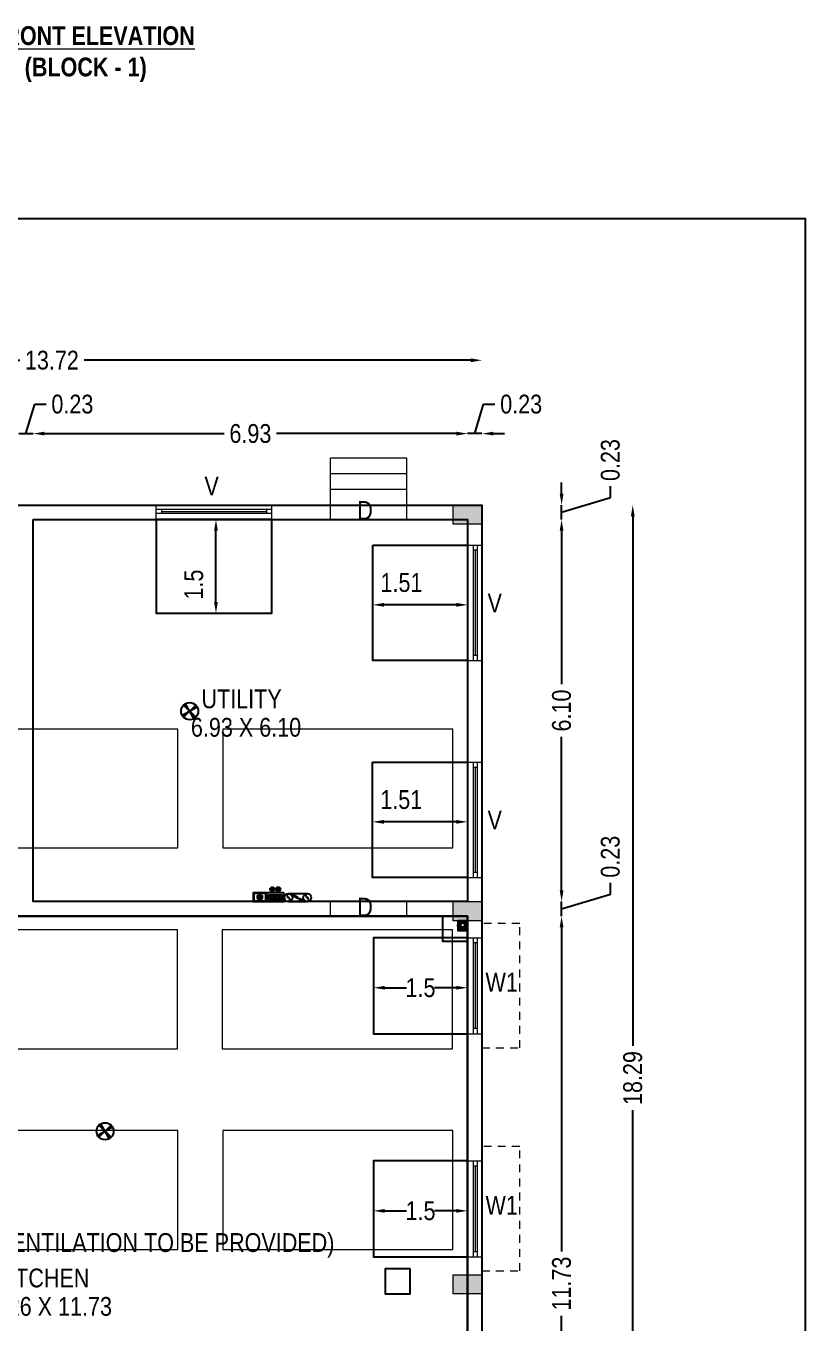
# Model space of a CAD drawing. Header units: metres. Extents: x 3750 to 6203, y 1588 to 3614.
# Drawn here: x 3761.11 to 3773.54, y 1644.06 to 1664.76 of the extents above; entities that cross this region are included whole.
import ezdxf

# ---------------------------------------------------------------- set-up
doc = ezdxf.new("R2010")
doc.units = ezdxf.units.M
doc.linetypes.add('HIDDEN2', pattern=[0.1875, 0.125, -0.0625])
for name, color, linetype in [('00', 7, 'Continuous'), ('BLK_1_FLR_0_CARPET_AREA', 14, 'Continuous'), ('BLK_1_FLR_0_KITCHEN', 2, 'Continuous'), ('BLK_1_FLR_0_REGULAR_ROOM_1', 2, 'Continuous'), ('BLK_1_FLR_0_ROOF_AREA', 54, 'Continuous'), ('BLK_1_FLR_0_ROOM_1_LIGHT_VENTILATION_1', 2, 'Continuous'), ('BLK_1_FLR_0_WASH', 30, 'Continuous'), ('BLK_2_FLR_0_WASH', 60, 'Continuous'), ('SOLAR_PANEL', 3, 'Continuous'), ('VPORTS', 6, 'Continuous')]:
    doc.layers.add(name, color=color, linetype=linetype)
doc.styles.get("Standard").update_dxf_attribs({"font": 'swissc.ttf'})
doc.styles.add('style2', font='swisscb.ttf')
doc.styles.add('style2a', font='swissc.ttf')
doc.dimstyles.new('ISO-25', dxfattribs={"dimtxt": 0.6, "dimasz": 0.18, "dimexe": 1.25, "dimexo": 0.625, "dimtad": 1, "dimdsep": 46, "dimtxsty": 'Standard', "dimcen": 0.18, "dimse1": 1, "dimse2": 1, "dimadec": 0, "dimazin": 0, "dimtfac": 1, "dimtmove": 0, "dimatfit": 3, "dimfxl": 0, "dimarcsym": 0})
doc.dimstyles.get("Standard").update_dxf_attribs({"dimtxt": 0.3, "dimasz": 0.18, "dimexe": 0.18, "dimexo": 0.0625, "dimgap": 0.09, "dimtad": 0, "dimzin": 0, "dimdsep": 46, "dimtxsty": 'style2a', "dimcen": 0.09, "dimse1": 1, "dimse2": 1, "dimadec": 0, "dimazin": 0, "dimtfac": 1, "dimtofl": 0, "dimtmove": 0, "dimatfit": 3, "dimfxl": 0, "dimtolj": 1, "dimtzin": 0, "dimarcsym": 0})

# ---------------------------------------------------------------- blocks, each defined once
blk = doc.blocks.new('*D23')
at = {"color": 0, "lineweight": -2, "ltscale": 10}
for p, q in [((3761.114559610224, 1658.25362610479), (3761.25531610373, 1658.722814416478)), ((3761.25531610373, 1658.722814416478), (3761.43531610373, 1658.722814416478)), ((3760.819559610224, 1658.25362610479), (3760.639559610223, 1658.25362610479)), ((3760.999559610223, 1658.25362610479), (3761.229559610223, 1658.25362610479)), ((3761.409559610223, 1658.25362610479), (3761.589559610224, 1658.25362610479))]:
    blk.add_line(p, q, dxfattribs=at)
at = {"color": 0, "ltscale": 10}
for points in [[(3760.819559610224, 1658.28362610479), (3760.819559610224, 1658.22362610479), (3760.999559610223, 1658.25362610479)], [(3761.409559610223, 1658.28362610479), (3761.409559610223, 1658.22362610479), (3761.229559610223, 1658.25362610479)]]:
    blk.add_solid(points, dxfattribs=at)
at = {"layer": 'Defpoints', "color": 0, "ltscale": 10}
for p in [(3761.229559610223, 1658.25362610479), (3760.999559610223, 1656.88430744382), (3761.229559610223, 1656.884307443817)]:
    blk.add_point(p, dxfattribs=at)
at = {"color": 0, "lineweight": 18, "ltscale": 10, "insert": (3761.854342077756, 1658.722814416478), "char_height": 0.3, "attachment_point": 5, "style": 'style2a'}
blk.add_mtext('\\A1;0.23', dxfattribs=at)
blk = doc.blocks.new('*D24')
at = {"color": 0, "lineweight": -2, "ltscale": 10}
for p, q in [((3761.409559610223, 1658.253626104787), (3764.274428210799, 1658.253626104787)), ((3767.976959149038, 1658.253626104787), (3765.112090548461, 1658.253626104787))]:
    blk.add_line(p, q, dxfattribs=at)
at = {"color": 0, "ltscale": 10}
for points in [[(3761.409559610223, 1658.283626104787), (3761.409559610223, 1658.223626104787), (3761.229559610223, 1658.253626104787)], [(3767.976959149038, 1658.283626104787), (3767.976959149038, 1658.223626104787), (3768.156959149037, 1658.253626104787)]]:
    blk.add_solid(points, dxfattribs=at)
at = {"layer": 'Defpoints', "color": 0, "ltscale": 10}
for p in [(3768.156959149037, 1658.253626104787), (3761.229559610223, 1656.884307443817), (3768.156959149037, 1656.809506834201)]:
    blk.add_point(p, dxfattribs=at)
at = {"color": 0, "lineweight": 18, "ltscale": 10, "insert": (3764.69325937963, 1658.253626104787), "char_height": 0.3, "attachment_point": 5, "style": 'style2a'}
blk.add_mtext('\\A1;6.93', dxfattribs=at)
blk = doc.blocks.new('*D6')
at = {"color": 0, "lineweight": -2, "ltscale": 10}
for p, q in [((3768.271259377645, 1658.25362610479), (3768.41201587115, 1658.722814416478)), ((3768.41201587115, 1658.722814416478), (3768.592015871151, 1658.722814416478)), ((3767.976959149044, 1658.25362610479), (3767.796959149045, 1658.25362610479)), ((3768.385559606243, 1658.25362610479), (3768.156959149044, 1658.25362610479)), ((3768.565559606243, 1658.25362610479), (3768.745559606244, 1658.25362610479))]:
    blk.add_line(p, q, dxfattribs=at)
at = {"color": 0, "ltscale": 10}
for points in [[(3767.976959149044, 1658.28362610479), (3767.976959149044, 1658.22362610479), (3768.156959149044, 1658.25362610479)], [(3768.565559606243, 1658.28362610479), (3768.565559606243, 1658.22362610479), (3768.385559606243, 1658.25362610479)]]:
    blk.add_solid(points, dxfattribs=at)
at = {"layer": 'Defpoints', "color": 0, "ltscale": 10}
for p in [(3768.156959149044, 1658.25362610479), (3768.156959149044, 1656.799507869629), (3768.385559606243, 1656.799507869629)]:
    blk.add_point(p, dxfattribs=at)
at = {"color": 0, "lineweight": 18, "ltscale": 10, "insert": (3769.011041845176, 1658.722814416478), "char_height": 0.3, "attachment_point": 5, "style": 'style2a'}
blk.add_mtext('\\A1;0.23', dxfattribs=at)
blk = doc.blocks.new('*D7')
at = {"color": 0, "lineweight": -2, "ltscale": 10}
for p, q in [((3769.655433705362, 1657.294307443821), (3769.655433705362, 1657.474307443821)), ((3769.655433705362, 1656.999307443821), (3770.432998640428, 1657.232576924341)), ((3770.432998640428, 1657.232576924341), (3770.432998640428, 1657.412576924341)), ((3769.655433705362, 1656.884307443822), (3769.655433705362, 1657.114307443821)), ((3769.655433705362, 1656.704307443822), (3769.655433705362, 1656.524307443822))]:
    blk.add_line(p, q, dxfattribs=at)
at = {"color": 0, "ltscale": 10}
for points in [[(3769.625433705363, 1657.294307443821), (3769.685433705362, 1657.294307443821), (3769.655433705362, 1657.114307443821)], [(3769.625433705363, 1656.704307443822), (3769.685433705362, 1656.704307443822), (3769.655433705362, 1656.884307443822)]]:
    blk.add_solid(points, dxfattribs=at)
at = {"layer": 'Defpoints', "color": 0, "ltscale": 10}
for p in [(3767.928358691837, 1657.114307443821), (3769.655433705362, 1657.114307443821), (3767.928358691837, 1656.884307443822)]:
    blk.add_point(p, dxfattribs=at)
at = {"color": 0, "lineweight": 18, "ltscale": 10, "insert": (3770.432998640428, 1657.831602898365), "char_height": 0.3, "attachment_point": 5, "rotation": 90, "style": 'style2a'}
blk.add_mtext('\\A1;0.23', dxfattribs=at)
blk = doc.blocks.new('*D9')
at = {"color": 0, "lineweight": -2, "ltscale": 10}
for p, q in [((3769.655433705391, 1650.964307443821), (3769.655433705391, 1651.144307443821)), ((3770.432998640457, 1650.902576924341), (3770.432998640457, 1651.082576924341)), ((3769.655433705391, 1650.669307443821), (3770.432998640457, 1650.902576924341)), ((3769.655433705391, 1650.554307443821), (3769.655433705391, 1650.784307443822)), ((3769.655433705391, 1650.374307443821), (3769.655433705391, 1650.194307443821))]:
    blk.add_line(p, q, dxfattribs=at)
at = {"color": 0, "ltscale": 10}
for points in [[(3769.625433705391, 1650.964307443821), (3769.685433705391, 1650.964307443821), (3769.655433705391, 1650.784307443822)], [(3769.625433705391, 1650.374307443821), (3769.685433705391, 1650.374307443821), (3769.655433705391, 1650.554307443821)]]:
    blk.add_solid(points, dxfattribs=at)
at = {"layer": 'Defpoints', "color": 0, "ltscale": 10}
for p in [(3767.928358691837, 1650.784307443822), (3769.655433705391, 1650.784307443822), (3767.928358691837, 1650.554307443821)]:
    blk.add_point(p, dxfattribs=at)
at = {"color": 0, "lineweight": 18, "ltscale": 10, "insert": (3770.432998640456, 1651.501602898365), "char_height": 0.3, "attachment_point": 5, "rotation": 90, "style": 'style2a'}
blk.add_mtext('\\A1;0.23', dxfattribs=at)
blk = doc.blocks.new('*D10')
at = {"color": 0, "lineweight": -2, "ltscale": 10}
for p, q in [((3769.655433705406, 1656.704307443822), (3769.655433705406, 1654.253723028237)), ((3769.655433705406, 1650.964307443821), (3769.655433705406, 1653.414891859406))]:
    blk.add_line(p, q, dxfattribs=at)
at = {"color": 0, "ltscale": 10}
for points in [[(3769.625433705405, 1656.704307443822), (3769.685433705407, 1656.704307443822), (3769.655433705406, 1656.884307443822)], [(3769.625433705405, 1650.964307443821), (3769.685433705407, 1650.964307443821), (3769.655433705406, 1650.784307443822)]]:
    blk.add_solid(points, dxfattribs=at)
at = {"layer": 'Defpoints', "color": 0, "ltscale": 10}
for p in [(3767.928358691837, 1656.884307443822), (3769.655433705406, 1656.884307443822), (3767.928358691837, 1650.784307443822)]:
    blk.add_point(p, dxfattribs=at)
at = {"color": 0, "lineweight": 18, "ltscale": 10, "insert": (3769.655433705406, 1653.83430744382), "char_height": 0.3, "attachment_point": 5, "rotation": 90, "style": 'style2a'}
blk.add_mtext('\\A1;6.10', dxfattribs=at)
blk = doc.blocks.new('*D11')
at = {"color": 0, "lineweight": -2, "ltscale": 10}
for p, q in [((3769.655433705409, 1650.374307443821), (3769.655433705409, 1645.201840429065)), ((3769.655433705409, 1639.004308479244), (3769.655433705409, 1644.176775494))]:
    blk.add_line(p, q, dxfattribs=at)
at = {"color": 0, "ltscale": 10}
for points in [[(3769.625433705409, 1650.374307443821), (3769.685433705409, 1650.374307443821), (3769.655433705409, 1650.554307443821)], [(3769.625433705409, 1639.004308479244), (3769.685433705409, 1639.004308479244), (3769.655433705409, 1638.824308479243)]]:
    blk.add_solid(points, dxfattribs=at)
at = {"layer": 'Defpoints', "color": 0, "ltscale": 10}
for p in [(3767.928358691842, 1650.554307443821), (3769.655433705409, 1650.554307443821), (3767.928358691842, 1638.824308479243, 5081.650757563739)]:
    blk.add_point(p, dxfattribs=at)
at = {"color": 0, "lineweight": 18, "ltscale": 10, "insert": (3769.655433705409, 1644.689307961531), "char_height": 0.3, "attachment_point": 5, "rotation": 90, "style": 'style2a'}
blk.add_mtext('\\A1;11.73', dxfattribs=at)
blk = doc.blocks.new('*D27')
at = {"color": 0, "lineweight": -2, "ltscale": 10}
for p, q in [((3754.849559610227, 1659.424093370391), (3761.015040858715, 1659.424093370391)), ((3768.205587042267, 1659.424093370391), (3762.040105793778, 1659.424093370391))]:
    blk.add_line(p, q, dxfattribs=at)
at = {"color": 0, "ltscale": 10}
for points in [[(3754.849559610227, 1659.45409337039), (3754.849559610227, 1659.394093370391), (3754.669559610226, 1659.424093370391)], [(3768.205587042267, 1659.45409337039), (3768.205587042267, 1659.394093370391), (3768.385587042266, 1659.424093370391)]]:
    blk.add_solid(points, dxfattribs=at)
at = {"layer": 'Defpoints', "color": 0, "ltscale": 10}
for p in [(3768.385587042266, 1659.424093370391), (3754.669559610226, 1657.114307443819), (3768.385587042266, 1657.114307443819)]:
    blk.add_point(p, dxfattribs=at)
at = {"color": 0, "lineweight": 18, "ltscale": 10, "insert": (3761.527573326246, 1659.424093370391), "char_height": 0.3, "attachment_point": 5, "style": 'style2a'}
blk.add_mtext('\\A1;13.72', dxfattribs=at)
blk = doc.blocks.new('*D28')
at = {"color": 0, "lineweight": -2, "ltscale": 10}
for p, q in [((3770.790331747669, 1656.934307443821), (3770.790331747669, 1648.482230039455)), ((3770.790331747669, 1639.004308479244), (3770.790331747669, 1647.45638588361))]:
    blk.add_line(p, q, dxfattribs=at)
at = {"color": 0, "ltscale": 10}
for points in [[(3770.760331747669, 1656.934307443821), (3770.820331747671, 1656.934307443821), (3770.790331747669, 1657.114307443821)], [(3770.760331747669, 1639.004308479244), (3770.820331747671, 1639.004308479244), (3770.790331747669, 1638.824308479243)]]:
    blk.add_solid(points, dxfattribs=at)
at = {"layer": 'Defpoints', "color": 0, "ltscale": 10}
for p in [(3768.385587042268, 1657.114307443821), (3768.385587042268, 1638.824308479243), (3770.790331747669, 1638.824308479243)]:
    blk.add_point(p, dxfattribs=at)
at = {"color": 0, "lineweight": 18, "ltscale": 10, "insert": (3770.790331747669, 1647.969307961531), "char_height": 0.3, "attachment_point": 5, "rotation": 90, "style": 'style2a'}
blk.add_mtext('\\A1;18.29', dxfattribs=at)
blk = doc.blocks.new('*D36')
at = {"layer": 'BLK_1_FLR_0_ROOM_1_LIGHT_VENTILATION_1', "color": 0, "lineweight": -2}
for p, q in [((3766.835580756858, 1645.849889996454), (3767.182626211404, 1645.849889996454)), ((3767.975580756859, 1645.849889996454), (3767.628535302313, 1645.849889996454))]:
    blk.add_line(p, q, dxfattribs=at)
at = {"layer": 'BLK_1_FLR_0_ROOM_1_LIGHT_VENTILATION_1', "color": 0}
for points in [[(3766.835580756858, 1645.879889996454), (3766.835580756858, 1645.819889996454), (3766.655580756861, 1645.849889996454)], [(3767.975580756859, 1645.879889996454), (3767.975580756859, 1645.819889996454), (3768.15558075686, 1645.849889996454)]]:
    blk.add_solid(points, dxfattribs=at)
at = {"layer": 'Defpoints', "color": 0}
for p in [(3766.655580756861, 1645.881326534733), (3768.15558075686, 1645.881326534733), (3768.15558075686, 1645.849889996454)]:
    blk.add_point(p, dxfattribs=at)
at = {"layer": 'BLK_1_FLR_0_ROOM_1_LIGHT_VENTILATION_1', "color": 0, "insert": (3767.40558075686, 1645.849889996454), "char_height": 0.3, "attachment_point": 5}
blk.add_mtext('1.5', dxfattribs=at)
blk = doc.blocks.new('*D37')
at = {"layer": 'BLK_1_FLR_0_ROOM_1_LIGHT_VENTILATION_1', "color": 0, "lineweight": -2}
for p, q in [((3766.835580756858, 1649.410180014186), (3767.182626211404, 1649.410180014186)), ((3767.975580756859, 1649.410180014186), (3767.628535302313, 1649.410180014186))]:
    blk.add_line(p, q, dxfattribs=at)
at = {"layer": 'BLK_1_FLR_0_ROOM_1_LIGHT_VENTILATION_1', "color": 0}
for points in [[(3766.835580756858, 1649.440180014186), (3766.835580756858, 1649.380180014186), (3766.655580756861, 1649.410180014186)], [(3767.975580756859, 1649.440180014186), (3767.975580756859, 1649.380180014186), (3768.15558075686, 1649.410180014186)]]:
    blk.add_solid(points, dxfattribs=at)
at = {"layer": 'Defpoints', "color": 0}
for p in [(3766.655580756861, 1649.441616552467), (3768.15558075686, 1649.441616552467), (3768.15558075686, 1649.410180014186)]:
    blk.add_point(p, dxfattribs=at)
at = {"layer": 'BLK_1_FLR_0_ROOM_1_LIGHT_VENTILATION_1', "color": 0, "insert": (3767.40558075686, 1649.410180014186), "char_height": 0.3, "attachment_point": 5}
blk.add_mtext('1.5', dxfattribs=at)
blk = doc.blocks.new('*D40')
at = {"layer": 'BLK_1_FLR_0_ROOM_1_LIGHT_VENTILATION_1', "color": 0, "lineweight": -2}
blk.add_line((3767.975587042272, 1655.521150820535), (3766.824740429213, 1655.521150820535), dxfattribs=at)
at = {"layer": 'BLK_1_FLR_0_ROOM_1_LIGHT_VENTILATION_1', "color": 0}
for points in [[(3766.824740429213, 1655.551150820535), (3766.824740429213, 1655.491150820535), (3766.644740429214, 1655.521150820535)], [(3767.975587042272, 1655.551150820535), (3767.975587042272, 1655.491150820535), (3768.155587042271, 1655.521150820535)]]:
    blk.add_solid(points, dxfattribs=at)
at = {"layer": 'Defpoints', "color": 0}
for p in [(3766.644740429214, 1655.552587358815), (3766.644740429214, 1655.521150820535), (3768.155587042271, 1655.552587358815)]:
    blk.add_point(p, dxfattribs=at)
at = {"layer": 'BLK_1_FLR_0_ROOM_1_LIGHT_VENTILATION_1', "color": 0, "insert": (3767.102120486911, 1655.875144327028), "char_height": 0.3, "attachment_point": 5}
blk.add_mtext('1.51', dxfattribs=at)
blk = doc.blocks.new('*D41')
at = {"layer": 'BLK_1_FLR_0_ROOM_1_LIGHT_VENTILATION_1', "color": 0, "lineweight": -2}
blk.add_line((3767.975587042272, 1652.058017378713), (3766.821266220794, 1652.058017378713), dxfattribs=at)
at = {"layer": 'BLK_1_FLR_0_ROOM_1_LIGHT_VENTILATION_1', "color": 0}
for points in [[(3766.821266220794, 1652.088017378713), (3766.821266220794, 1652.028017378713), (3766.641266220794, 1652.058017378713)], [(3767.975587042272, 1652.088017378713), (3767.975587042272, 1652.028017378713), (3768.155587042271, 1652.058017378713)]]:
    blk.add_solid(points, dxfattribs=at)
at = {"layer": 'Defpoints', "color": 0}
for p in [(3766.641266220794, 1652.089453916992), (3766.641266220794, 1652.058017378713), (3768.155587042271, 1652.089453916992)]:
    blk.add_point(p, dxfattribs=at)
at = {"layer": 'BLK_1_FLR_0_ROOM_1_LIGHT_VENTILATION_1', "color": 0, "insert": (3767.098646278492, 1652.412010885206), "char_height": 0.3, "attachment_point": 5}
blk.add_mtext('1.51', dxfattribs=at)
blk = doc.blocks.new('*D43')
at = {"layer": 'BLK_1_FLR_0_ROOM_1_LIGHT_VENTILATION_1', "color": 0, "lineweight": -2}
blk.add_line((3764.144359619293, 1655.567304681653), (3764.144359619293, 1656.704302384948), dxfattribs=at)
at = {"layer": 'BLK_1_FLR_0_ROOM_1_LIGHT_VENTILATION_1', "color": 0}
for points in [[(3764.114359619294, 1656.704302384948), (3764.174359619293, 1656.704302384948), (3764.144359619293, 1656.884302384948)], [(3764.114359619294, 1655.567304681653), (3764.174359619293, 1655.567304681653), (3764.144359619293, 1655.387304681654)]]:
    blk.add_solid(points, dxfattribs=at)
at = {"layer": 'Defpoints', "color": 0}
for p in [(3764.112923081014, 1656.884302384948), (3764.144359619293, 1656.884302384948), (3764.112923081014, 1655.387304681654)]:
    blk.add_point(p, dxfattribs=at)
at = {"layer": 'BLK_1_FLR_0_ROOM_1_LIGHT_VENTILATION_1', "color": 0, "insert": (3763.790366112799, 1655.844684739349), "char_height": 0.3, "attachment_point": 5, "rotation": 90}
blk.add_mtext('1.5', dxfattribs=at)
blk = doc.blocks.new('auto-sprinkler')
at = {"layer": '00'}
h = blk.add_hatch(color=161, dxfattribs=at)
h.dxf.hatch_style = 1
h.paths.add_polyline_path([(5.82e-14, -1.293e-13), (-0.0750000000000014, 0.1299038105677039, 0.0655434628151658), (-0.106066017177958, 0.1060660171780574)])
h.paths.add_polyline_path([(-1.805e-13, -6.54e-14), (0.1299038105676527, 0.0749999999999943, 0.0655434628153172), (0.1060660171779424, 0.1060660171780148)])
h.paths.add_polyline_path([(0.0749999999999432, -0.1299038105676598, 0.0655434628150144), (0.1060660171778358, -0.1060660171780774), (5.83e-14, -1.293e-13)])
h.paths.add_polyline_path([(-0.129903810567711, -0.0749999999999502, 0.0655434628151658), (-0.1060660171780645, -0.1060660171779068), (-1.804e-13, -6.53e-14)])
at = {"layer": '00', "color": 170}
for points in [[(-0.1299038105676409, -0.0749999999999098), (0.1299038105675827, 0.0749999999999538)], [(-0.1060660171781656, -0.1060660171780079), (0.1060660171777663, 0.1060660171778387)], [(0.1060660171777663, -0.1060660171780079), (-0.1060660171778245, 0.106066017177924)], [(0.0749999999999027, -0.1299038105675898), (-0.0749999999999609, 0.1299038105676338)]]:
    blk.add_lwpolyline(points, dxfattribs=at)
blk.add_circle((-2.91e-14, 2.2e-14), 0.15, dxfattribs=at)
blk = doc.blocks.new('siern')
blk.add_hatch(color=5).paths.add_polyline_path([(-0.1593222198534196, 4.061119889346909, -0.050918795279975), (-2.084215844903134, 0.0151086477926867, 0.0925672966546958), (-4.033540109677136, -4.074294274310353, -0.0032073073232835), (-4.026732467605971, -4.061119889249931, -0.0483688946395163), (-3.836825126619751, -3.704532133112332, -0.0178884246563004), (-1.736111600250296, -0.1050856800138717, 0.1175623139878069)])
at = {"layer": 'VPORTS', "lineweight": 18}
h = blk.add_hatch(color=20, dxfattribs=at)
edge = h.paths.add_edge_path()
edge.add_arc((-3.003242993894826, 5.125836620620271), 1.15591213153334, 152.305571092109, 342.6944289075761)
edge.add_arc((-1.069537870018141, 4.324869732675344), 0.947658435111645, -16.15980825423901, 151.159808253957, ccw=False)
edge.add_arc((-1.182811693612317, 4.598336933856721), 1.155912131525198, 332.3055710921348, 522.6944289076076)
edge.add_arc((-3.116516817488141, 5.399303821803434), 0.9476584351198534, 163.8401917457499, 331.159808253898, ccw=False)
h = blk.add_hatch(color=20, dxfattribs=at)
edge = h.paths.add_edge_path()
edge.add_arc((-3.003242993894497, -4.598336933864606), 1.155912131531942, 152.3055710922763, 342.6944289077433)
edge.add_arc((-1.069537870018141, -5.399303821805893), 0.947658435111645, -16.15980825423901, 151.159808253957, ccw=False)
edge.add_arc((-1.182811693611987, -5.125836620620876), 1.155912131526594, 332.3055710919675, 522.6944289074403)
edge.add_arc((-3.116516817488947, -4.324869732677806), 0.9476584351170516, 163.8401917461589, 331.1598082543069, ccw=False)
at = {"color": 1}
for points in [[(-4.186054687499563, -4.862086777240619), (-4.186054687499563, 4.862086777240619)], [(0, -4.862086777240619), (0, 4.862086777240619)]]:
    blk.add_lwpolyline(points, dxfattribs=at)
at = {"color": 5}
blk.add_lwpolyline([(-0.1593222198534196, 4.061119889346909, -0.050918795279975), (-2.084215844903134, 0.0151086477926867, 0.0925672966540532), (-4.033540109669047, -4.074294274279964, -0.0196862209365316), (-1.736111600250296, -0.1050856800138717, 0.1175623139878069)], format="xyb", close=True, dxfattribs=at)
at = {"layer": 'VPORTS', "color": 251, "lineweight": 18}
for points in [[(-4.026732467633336, 5.663053665186451, 1.095032819744272), (-1.899656831361426, 4.781990088442399, -0.8950427931265029), (-0.159322219880778, 4.061119889294785, 1.095032819744327), (-2.286397856138135, 4.942183466031565, -0.8950427931261273)], [(-4.026732467633336, -4.061119889302061, 1.095032819744272), (-1.899656831361426, -4.942183466038841, -0.8950427931265029), (-0.159322219880778, -5.663053665186451, 1.095032819744327), (-2.286397856138135, -4.781990088442399, -0.8950427931261273)]]:
    blk.add_lwpolyline(points, format="xyb", close=True, dxfattribs=at)
at = {"layer": 'VPORTS'}
for centre in [(-2.093027343749779, 4.862086777240619), (-2.093027343749779, -4.862086777240619)]:
    blk.add_circle(centre, 2.09302734375, dxfattribs=at)
at = {"layer": 'VPORTS', "lineweight": 18}
blk.add_circle((-2.093027343749779, -4.862086777240619), 2.09302734375, dxfattribs=at)
blk = doc.blocks.new('EmerLight')
h = blk.add_hatch(color=1)
edge = h.paths.add_edge_path()
edge.add_arc((0, 12.75), 2.25, 0, 360)
h = blk.add_hatch(color=1)
edge = h.paths.add_edge_path()
edge.add_arc((6, 12.75), 2.25, 0, 360)
at = {"lineweight": 18}
h = blk.add_hatch(dxfattribs=at)
h.set_pattern_fill('HONEY', color=145, scale=7.5, style=0)
h.set_pattern_definition([(0, (-23575.41711731013, -1310.215376773727), (1.40625, 0.8118988124999997), [0.9375, -1.875]), (120, (-23575.41711731013, -1310.215376773727), (-1.406249996927416, 0.8118988178218671), [0.9374999999999996, -1.874999999999999]), (59.99999999999999, (-23575.41711731013, -1310.215376773727), (3.0725816e-09, 1.623797630321865), [-1.875, 0.9375])])
h.paths.add_polyline_path([(-3.75, 2.25), (9.75, 2.25), (9.75, 6.75), (-3.75, 6.75)])
for points in [[(-0.375, 9), (0.375, 9), (0.375, 10.53147008133764, -0.083920216900384), (-0.375, 10.53147008133764)], [(6.375, 10.53147008133764, -0.083920216900384), (5.625, 10.53147008133764), (5.625, 9), (6.375, 9)]]:
    blk.add_hatch(color=171).paths.add_polyline_path(points)
at = {"color": 5}
for points in [[(-6, 0), (12, 0), (12, 9), (-6, 9)], [(-3.75, 2.25), (9.75, 2.25), (9.75, 6.75), (-3.75, 6.75)]]:
    blk.add_lwpolyline(points, close=True, dxfattribs=at)
at = {"color": 171}
for points in [[(-0.375, 10.53147008133766), (-0.375, 9)], [(0.375, 10.53147008133766), (0.375, 9)], [(5.625, 10.53147008133766), (5.625, 9)], [(6.375, 10.53147008133766), (6.375, 9)]]:
    blk.add_lwpolyline(points, dxfattribs=at)
at = {"color": 1}
for centre in [(0, 12.75), (6, 12.75)]:
    blk.add_circle(centre, 2.25, dxfattribs=at)
blk = doc.blocks.new('switch1')
for points in [[(-7.875, 10.34466991411068), (-7.5, 9.96966991411068), (-7.5, 2.030330085889318), (-7.875, 1.655330085889318)], [(7.344669914111362, 10.87500000000051), (6.969669914111362, 10.5), (-6.969669914111362, 10.50000000000051), (-7.344669914111362, 10.875)], [(-7.344669914111362, 1.124999999999487), (-6.969669914111362, 1.5), (6.969669914111362, 1.499999999999485), (7.344669914111362, 1.125)], [(7.875, 1.655330085889318), (7.5, 2.030330085889318), (7.5, 9.96966991411068), (7.875, 10.34466991411068)]]:
    blk.add_hatch(color=254).paths.add_polyline_path(points)
h = blk.add_hatch(color=20)
edge = h.paths.add_edge_path()
edge.add_arc((0, 6), 3.75, 0, 360)
edge = h.paths.add_edge_path(flags=17)
edge.add_arc((0, 6), 2.25, 0, 360)
h = blk.add_hatch()
h.set_pattern_fill('ANSI31', color=1, scale=0.3, style=0)
h.set_pattern_definition([(45, (0, 0), (-0.6735192090801866, 0.6735192090801866), [])])
edge = h.paths.add_edge_path()
edge.add_arc((0, 6), 2.25, 0, 360)
at = {"color": 7, "lineweight": 25}
blk.add_lwpolyline([(-9, 0), (9, 0), (9, 12), (-9, 12)], close=True, dxfattribs=at)
at = {"color": 7, "lineweight": 20}
for points in [[(-7.875, 10.34466991411068), (-7.5, 9.96966991411068), (-7.5, 2.030330085889318), (-7.875, 1.655330085889318)], [(7.344669914111362, 10.87500000000051), (6.969669914111362, 10.5), (-6.969669914111362, 10.50000000000051), (-7.344669914111362, 10.875)], [(-7.344669914111362, 1.124999999999487), (-6.969669914111362, 1.5), (6.969669914111362, 1.499999999999485), (7.344669914111362, 1.125)], [(7.875, 1.655330085889318), (7.5, 2.030330085889318), (7.5, 9.96966991411068), (7.875, 10.34466991411068)]]:
    blk.add_lwpolyline(points, close=True, dxfattribs=at)
at = {"color": 20, "lineweight": 5}
for radius in [3.75, 2.25]:
    blk.add_circle((0, 6), radius, dxfattribs=at)
blk = doc.blocks.new('firehose')
for color, points in [(1, [(17.86590924663701, -33.80699138375383, -0.116019250224305), (19.87579712504467, -42.77884124641268, 8.409187339897612), (14.59864054587834, -51.09568462217719), (14.77462580959121, -50.77462580962811, 0.1304771358826283), (16.87429619267437, -42.26563069466236, -8.334124280871839)]), (1, [(14.77462580960812, -50.77462580959722), (16.97056274847867, -52.97056274847321, 1.016121270503578), (-17.69770766127203, -32.71501239939127, 0.1199886114363758), (-17.22691750119171, -41.21855472397618, -1.237160893247075)]), (46, [(11.7215557009913, -56.1764135710655), (11.1782557328388, -55.44013883738443), (13.28999017388378, -53.48312164735034), (14.77462580960855, -50.77462580959764), (16.97056274848546, -52.97056274848), (14.64841727244311, -54.01667111922507)])]:
    blk.add_hatch(color=color).paths.add_polyline_path(points)
at = {"color": 240}
blk.add_lwpolyline([(-36, -72), (36, -72), (36, 0), (-36, 0)], close=True, dxfattribs=at)
at = {"color": 46}
blk.add_lwpolyline([(11.7215557009913, -56.1764135710655), (11.1782557328388, -55.44013883738443), (13.28999017388378, -53.48312164735034), (14.77462580960855, -50.77462580959764), (16.97056274848546, -52.97056274848), (14.64841727244311, -54.01667111922507)], close=True, dxfattribs=at)
at = {"color": 240}
for radius in [36, 33, 30, 27, 24]:
    blk.add_circle((0, -36), radius, dxfattribs=at)
for centre, radius, start, end in [((0, -36), 21, 341.1675392881562, 315.0000000001473), ((0, -36), 18, 6.997948917371504, 339.6294282853439), ((-0.2015950538298057, -42.56555608450435), 20.07852502711841, 328.7873606831993, 150.6199113101466), ((-0.2015950538298057, -42.56555608450435), 17.0785250271184, 331.2710783775393, 175.476322851673)]:
    blk.add_arc(centre, radius, start, end, dxfattribs=at)

msp = doc.modelspace()

# ---------------------------------------------------------------- hatches: boundary and pattern name
at = {"lineweight": 18, "ltscale": 10}
h = msp.add_hatch(color=256, dxfattribs=at)
h.dxf.hatch_style = 1
h.paths.add_polyline_path([(3767.928358691835, 1657.114307443819), (3767.928358691835, 1656.809506834201), (3768.385559606238, 1656.809506834201), (3768.385559606238, 1657.114307443819)])
h = msp.add_hatch(color=256, dxfattribs=at)
h.dxf.hatch_style = 1
h.paths.add_polyline_path([(3767.928358691835, 1650.78430744382), (3767.928358691835, 1650.479506834202), (3768.385559606238, 1650.479506834202), (3768.385559606238, 1650.78430744382)])
h = msp.add_hatch(color=256, dxfattribs=at)
h.dxf.hatch_style = 1
h.paths.add_polyline_path([(3767.928358691843, 1644.831709301767), (3767.928358691843, 1644.526908692148), (3768.385559606246, 1644.526908692148), (3768.385559606246, 1644.831709301767)])

# ---------------------------------------------------------------- linework, layer by layer
at = {"linetype": 'Continuous', "lineweight": 18}
for p, q in [((3765.970286678359, 1657.114307443819), (3765.970286678364, 1657.864307443819)), ((3767.19028667836, 1657.864307443819), (3765.970286678359, 1657.864307443819)), ((3767.19028667836, 1657.114307443819), (3767.190286678365, 1657.864307443819)), ((3767.19028667836, 1657.614307443821), (3765.970286678359, 1657.614307443821)), ((3767.19028667836, 1657.36430744382), (3765.970286678359, 1657.36430744382)), ((3765.970286678359, 1657.114307443819), (3754.669559610226, 1657.114307443819)), ((3765.970286678356, 1656.88430744382), (3765.970286678356, 1657.114307443819)), ((3767.19028667836, 1657.114307443819), (3765.970286678359, 1657.114307443819)), ((3768.385587042266, 1657.114307443819), (3767.190286678365, 1657.114307443819)), ((3767.190286678365, 1656.88430744382), (3767.19028667836, 1657.114307443819)), ((3768.38558704226, 1641.377507781308), (3768.385587042266, 1657.114307443819)), ((3765.970286678359, 1656.88430744382), (3761.229559610223, 1656.88430744382)), ((3761.229559610223, 1656.884307443817), (3761.229559610221, 1650.784307443817)), ((3768.155587042267, 1656.88430744382), (3767.190286678371, 1656.88430744382)), ((3768.155587042267, 1650.78430744382), (3768.155587042267, 1656.88430744382)), ((3765.970286678359, 1650.78430744382), (3761.229559610217, 1650.78430744382)), ((3765.970286678356, 1650.55430744382), (3765.970286678356, 1650.78430744382)), ((3768.155587042267, 1650.78430744382), (3767.190286678365, 1650.78430744382)), ((3767.19028667836, 1650.55430744382), (3767.19028667836, 1650.78430744382)), ((3765.970286678356, 1650.55430744382), (3760.769559610215, 1650.55430744382)), ((3768.155587042267, 1650.55430744382), (3767.190286678359, 1650.55430744382)), ((3768.155587042274, 1641.377507781308), (3768.155587042267, 1650.55430744382))]:
    msp.add_line(p, q, dxfattribs=at)
at = {"lineweight": 18}
for p, q in [((3763.19332186181, 1656.88431250269), (3763.19332186181, 1657.112912959888)), ((3765.032524300212, 1657.040347329274), (3763.19332186181, 1657.040347329274)), ((3763.274532012994, 1657.040347329274), (3763.274532012994, 1656.976349238913)), ((3764.951314149028, 1657.040347329274), (3764.951314149028, 1656.976349238913)), ((3765.032524300212, 1656.88431250269), (3765.032524300212, 1657.112912959888)), ((3765.032524300212, 1656.976349238913), (3763.19332186181, 1656.976349238913)), ((3768.155587042267, 1656.472188578015), (3768.384187499465, 1656.472188578015)), ((3768.247623778491, 1656.472188578015), (3768.247623778491, 1654.632986139615)), ((3768.311621868853, 1656.472188578015), (3768.311621868853, 1654.632986139615)), ((3768.311621868853, 1656.390978426832), (3768.247623778491, 1656.390978426832)), ((3768.155587042267, 1654.632986139615), (3768.384187499465, 1654.632986139615)), ((3768.311621868853, 1654.714196290799), (3768.247623778491, 1654.714196290799)), ((3768.155587042267, 1653.009055136194), (3768.384187499465, 1653.009055136194)), ((3768.247623778491, 1653.009055136194), (3768.247623778491, 1651.16985269779)), ((3768.311621868853, 1652.927844985009), (3768.247623778491, 1652.927844985009)), ((3768.311621868853, 1653.009055136194), (3768.311621868853, 1651.16985269779)), ((3768.311621868853, 1651.251062848976), (3768.247623778491, 1651.251062848976)), ((3768.155587042267, 1651.16985269779), (3768.384187499465, 1651.16985269779)), ((3768.15558075686, 1650.206616552466, 1658.909199306036), (3768.384181214056, 1650.206616552466, 1658.909199306036)), ((3768.247617493082, 1650.206616552466, 1658.909199306036), (3768.247617493082, 1648.677414114066, 1658.909199306036)), ((3768.311615583444, 1650.206616552466, 1658.909199306036), (3768.311615583444, 1648.677414114066, 1658.909199306036)), ((3768.311615583444, 1650.125406401283, 1658.909199306036), (3768.247617493082, 1650.125406401283, 1658.909199306036)), ((3768.311615583444, 1648.758624265249, 1658.909199306036), (3768.247617493082, 1648.758624265249, 1658.909199306036)), ((3768.15558075686, 1648.677414114066, 1658.909199306036), (3768.384181214056, 1648.677414114066, 1658.909199306036)), ((3768.15558075686, 1646.646326534733, 1658.909199306036), (3768.384181214056, 1646.646326534733, 1658.909199306036)), ((3768.247617493082, 1646.646326534733, 1658.909199306036), (3768.247617493082, 1645.117124096333, 1658.909199306036)), ((3768.311615583444, 1646.565116383549, 1658.909199306036), (3768.247617493082, 1646.565116383549, 1658.909199306036)), ((3768.311615583444, 1646.646326534733, 1658.909199306036), (3768.311615583444, 1645.117124096333, 1658.909199306036)), ((3768.15558075686, 1645.117124096333, 1658.909199306036), (3768.384181214056, 1645.117124096333, 1658.909199306036)), ((3768.311615583444, 1645.198334247516, 1658.909199306036), (3768.247617493082, 1645.198334247516, 1658.909199306036))]:
    msp.add_line(p, q, dxfattribs=at)
at = {"ltscale": 0.01}
msp.add_lwpolyline([(3752.565897397365, 1661.688118417923), (3773.537402834164, 1661.688118417923), (3773.537402834164, 1604.90315768176), (3752.565897397365, 1604.90315768176)], close=True, dxfattribs=at)
at = {"lineweight": 18, "ltscale": 10}
for points in [[(3767.928358691835, 1657.114307443819), (3768.385559606238, 1657.114307443819), (3768.385559606238, 1656.809506834201), (3767.928358691835, 1656.809506834201)], [(3767.928358691835, 1650.78430744382), (3768.385559606238, 1650.78430744382), (3768.385559606238, 1650.479506834202), (3767.928358691835, 1650.479506834202)]]:
    msp.add_lwpolyline(points, close=True, dxfattribs=at)
at = {"lineweight": 18, "const_width": 0.0190500381}
for points in [[(3764.951314149028, 1657.008348284092), (3763.274532012994, 1657.008348284092)], [(3768.279622823671, 1656.390978426832), (3768.279622823671, 1654.714196290799)], [(3768.279622823671, 1652.927844985009), (3768.279622823671, 1651.251062848976)]]:
    msp.add_lwpolyline(points, dxfattribs=at)
at = {"linetype": 'HIDDEN2', "lineweight": 18, "elevation": 1658.909199306036}
for points in [[(3768.384181950857, 1648.451005068884), (3768.988072932336, 1648.451005068884), (3768.988072932336, 1650.436616552467), (3768.384181950857, 1650.436616552467)], [(3768.384181950857, 1644.890715051152), (3768.988072932336, 1644.890715051152), (3768.988072932336, 1646.876326534734), (3768.384181950857, 1646.876326534734)]]:
    msp.add_lwpolyline(points, dxfattribs=at)
at = {"lineweight": 18, "const_width": 0.0190500381, "elevation": 1658.909199306036}
for points in [[(3768.279616538262, 1650.125406401283), (3768.279616538262, 1648.758624265249)], [(3768.279616538262, 1646.565116383549), (3768.279616538262, 1645.198334247516)]]:
    msp.add_lwpolyline(points, dxfattribs=at)
at = {"lineweight": 18, "ltscale": 10, "elevation": -5081.650757563739}
msp.add_lwpolyline([(3767.928358691843, 1644.831709301767), (3768.385559606246, 1644.831709301767), (3768.385559606246, 1644.526908692148), (3767.928358691843, 1644.526908692148)], close=True, dxfattribs=at)
at = {"layer": 'BLK_1_FLR_0_CARPET_AREA'}
for points in [[(3761.229559610223, 1656.884307443817), (3768.155587042267, 1656.884307443817), (3768.155587042267, 1650.78430744382), (3761.229559610223, 1650.78430744382)], [(3754.899559610225, 1650.55430744382), (3768.155587042264, 1650.55430744382), (3768.155587042264, 1638.824308479243), (3754.899559610225, 1638.824308479243)]]:
    msp.add_lwpolyline(points, close=True, dxfattribs=at)
at = {"layer": 'BLK_1_FLR_0_KITCHEN', "color": 2}
msp.add_lwpolyline([(3768.155587042267, 1650.55430744382), (3754.899559610225, 1650.55430744382), (3754.899559610225, 1638.824308479243), (3768.155587042267, 1638.824308479243)], close=True, dxfattribs=at)
at = {"layer": 'BLK_1_FLR_0_REGULAR_ROOM_1'}
msp.add_lwpolyline([(3761.229559610223, 1656.884307443817), (3768.155587042267, 1656.884307443817), (3768.155587042267, 1650.78430744382), (3761.229559610223, 1650.78430744382)], close=True, dxfattribs=at)
at = {"layer": 'BLK_1_FLR_0_ROOF_AREA', "ltscale": 0.01}
msp.add_lwpolyline([(3754.669559610226, 1657.114307443819), (3768.385587042266, 1657.114307443813), (3768.385587042266, 1638.824308479243), (3769.90558704227, 1638.824308479243), (3769.905587042271, 1608.344308479247), (3754.669559610225, 1608.344308479247)], close=True, dxfattribs=at)
at = {"layer": 'BLK_1_FLR_0_ROOM_1_LIGHT_VENTILATION_1'}
for points in [[(3763.19332186181, 1656.884302384947), (3763.19332186181, 1655.387304681652), (3765.032524300212, 1655.387304681652), (3765.032524300212, 1656.884302384947)], [(3766.644740429214, 1656.472188578015), (3768.155587042271, 1656.472188578015), (3768.155587042271, 1654.632986139615), (3766.644740429214, 1654.632986139615)], [(3766.641266220794, 1653.009055136194), (3768.155587042271, 1653.009055136194), (3768.155587042271, 1651.16985269779), (3766.641266220794, 1651.16985269779)]]:
    msp.add_lwpolyline(points, close=True, dxfattribs=at)
at = {"layer": 'BLK_1_FLR_0_ROOM_1_LIGHT_VENTILATION_1', "color": 58, "elevation": 1658.909199306036}
msp.add_lwpolyline([(3768.15558075686, 1650.206616552466), (3766.655580756861, 1650.206616552466), (3766.655580756861, 1648.676616552467), (3768.15558075686, 1648.676616552467)], close=True, dxfattribs=at)
at = {"layer": 'BLK_1_FLR_0_ROOM_1_LIGHT_VENTILATION_1', "elevation": 1658.909199306036}
for points in [[(3768.155587042269, 1650.206616552467), (3766.655587042271, 1650.206616552467), (3766.655587042271, 1648.676616552467), (3768.155587042269, 1648.676616552467)], [(3768.15558075686, 1646.646326534733), (3766.655580756861, 1646.646326534733), (3766.655580756861, 1645.116326534733), (3768.15558075686, 1645.116326534733)]]:
    msp.add_lwpolyline(points, close=True, dxfattribs=at)
at = {"layer": 'BLK_1_FLR_0_WASH', "color": 58}
msp.add_lwpolyline([(3768.155587042271, 1650.55430744382), (3767.757428764689, 1650.55430744382), (3767.757428764689, 1650.154307443782), (3768.155587042271, 1650.154307443782)], close=True, dxfattribs=at)
at = {"layer": 'BLK_2_FLR_0_WASH', "color": 58}
msp.add_lwpolyline([(3767.241185213464, 1644.926670683959), (3766.843026935881, 1644.926670683959), (3766.843026935881, 1644.52667068392), (3767.241185213464, 1644.52667068392)], close=True, dxfattribs=at)
at = {"layer": 'SOLAR_PANEL', "color": 3, "linetype": 'ByBlock', "lineweight": 18}
for points in [[(3759.862671876792, 1651.641678173282), (3763.534671876796, 1651.641678173282), (3763.534671876796, 1653.537678173282), (3759.862671876792, 1653.537678173282), (3759.862671876792, 1651.641678173282)], [(3764.251253427616, 1651.641678173282), (3767.92325342762, 1651.641678173282), (3767.92325342762, 1653.537678173282), (3764.251253427616, 1653.537678173282), (3764.251253427616, 1651.641678173282)], [(3759.856991970711, 1648.437728826468), (3763.528991970713, 1648.437728826468), (3763.528991970713, 1650.333728826468), (3759.856991970711, 1650.333728826468), (3759.856991970711, 1648.437728826468)], [(3764.245573521533, 1648.437728826468), (3767.917573521537, 1648.437728826468), (3767.917573521537, 1650.333728826468), (3764.245573521533, 1650.333728826468), (3764.245573521533, 1648.437728826468)], [(3759.862671876792, 1645.233779479655), (3763.534671876796, 1645.233779479655), (3763.534671876796, 1647.129779479655), (3759.862671876792, 1647.129779479655), (3759.862671876792, 1645.233779479655)], [(3764.251253427616, 1645.233779479655), (3767.92325342762, 1645.233779479655), (3767.92325342762, 1647.129779479655), (3764.251253427616, 1647.129779479655), (3764.251253427616, 1645.233779479655)]]:
    msp.add_lwpolyline(points, dxfattribs=at)

# ---------------------------------------------------------------- block references
for name, p, xscale, yscale, zscale in [('auto-sprinkler', (3763.724966982696, 1653.823874816074), 0.9078596091205212, 0.9078596091205212, 0.9078596091205212), ('EmerLight', (3765.042665201374, 1650.78430744382), 0.0155180250680052, 0.0155180250680052, 0.0155180250680052), ('switch1', (3764.843839993883, 1650.78430744382), 0.0117463396757522, 0.0117463396757522, 0.0117463396757522), ('auto-sprinkler', (3762.375414450447, 1647.120313598993), 0.9078596091205212, 0.9078596091205212, 0.9078596091205212)]:
    msp.add_blockref(name, p, dxfattribs=dict(xscale=xscale, yscale=yscale, zscale=zscale))
for name, p, xscale, yscale, zscale, rotation in [('siern', (3765.449903417583, 1650.78430744382), 0.0307992739753583, 0.0307992739753583, 0.0307992739753583, 270), ('firehose', (3768.077996101509, 1650.324324952691), 0.0021553039098793, 0.0021553039098793, 0.0021553039098793, 180)]:
    msp.add_blockref(name, p, dxfattribs=dict(xscale=xscale, yscale=yscale, zscale=zscale, rotation=rotation))

# ---------------------------------------------------------------- texts
at = {"lineweight": 18, "style": 'style2a'}
for s, p in [('V', (3763.960852985994, 1657.26702368387)), ('D', (3766.398123850282, 1656.877576458682, 5081.650757563739)), ('V', (3768.475305467735, 1655.400517263799)), ('UTILITY', (3763.913211018368, 1653.870736766539)), ('6.93 X 6.10', (3763.744790749302, 1653.417355312797)), ('V', (3768.475305467735, 1651.937383821976)), ('D', (3766.398123850287, 1650.547576458682, 5081.650757563739)), ('W1', (3768.442725980579, 1649.34967979424, 1655.24029246492)), ('W1', (3768.442725980579, 1645.789389776508, 1655.24029246492)), ('(MECHANICAL VENTILATION TO BE PROVIDED)', (3758.186470546866, 1645.194214375325)), ('KITCHEN', (3760.617707842305, 1644.629175224839)), ('13.26 X 11.73', (3760.346005767188, 1644.175793771097))]:
    msp.add_text(s, height=0.3, dxfattribs=at).set_placement(p)
at = {"lineweight": 18, "insert": (3758.721912854114, 1664.754820284509), "char_height": 0.3, "width": 6.773665291131103, "attachment_point": 1, "style": 'style2'}
msp.add_mtext('\\A1;{\\W9.62035;\\L  \\W1;FRONT ELEVATION\\P\\W8.27555;\\l   }(BLOCK - 1)', dxfattribs=at)

# ---------------------------------------------------------------- dimensions: what is measured, and where the dimension line sits
at = {"lineweight": 18, "ltscale": 10}
for base, p1, p2, override, picture, middle in [((3768.385587042266, 1659.424093370391), (3754.669559610226, 1657.114307443819), (3768.385587042266, 1657.114307443819), {"dimtxt": 0.3, "dimdec": 2, "dimtxsty": 'style2a'}, '*D27', (3761.527573326246, 1659.424093370391)), ((3761.229559610223, 1658.25362610479), (3760.999559610223, 1656.88430744382), (3761.229559610223, 1656.884307443817), {"dimtmove": 1}, '*D23', (3761.52531610373, 1658.722814416478)), ((3768.156959149044, 1658.25362610479), (3768.385559606243, 1656.799507869629), (3768.156959149044, 1656.799507869629), {"dimtmove": 1}, '*D6', (3768.68201587115, 1658.722814416478)), ((3768.156959149037, 1658.253626104787), (3761.229559610223, 1656.884307443817), (3768.156959149037, 1656.809506834201), {"dimtmove": 1}, '*D24', (3764.69325937963, 1658.253626104787))]:
    dim = msp.add_linear_dim(base=base, p1=p1, p2=p2, dimstyle='Standard', override=override, dxfattribs=at)
    dim.commit()
    dim.dimension.update_dxf_attribs({"geometry": picture, "text_midpoint": middle})
for base, p1, p2, picture, middle in [((3769.655433705362, 1657.114307443821), (3767.928358691835, 1656.88430744382), (3767.928358691835, 1657.114307443819), '*D7', (3770.432998640428, 1657.502576924339)), ((3770.790331747669, 1638.824308479243), (3768.385587042266, 1657.114307443819), (3768.385587042266, 1638.824308479243), '*D28', (3770.790331747669, 1647.969307961531)), ((3769.655433705406, 1656.884307443822), (3767.928358691835, 1650.78430744382), (3767.928358691835, 1656.88430744382), '*D10', (3769.655433705406, 1653.83430744382)), ((3769.655433705391, 1650.784307443822), (3767.928358691835, 1650.55430744382), (3767.928358691835, 1650.78430744382), '*D9', (3770.432998640456, 1651.172576924339)), ((3769.655433705409, 1650.554307443821, -5081.650757563739), (3767.92835869184, 1638.824308479243), (3767.92835869184, 1650.55430744382, -5081.650757563739), '*D11', (3769.655433705409, 1644.689307961531, -5081.650757563739))]:
    dim = msp.add_linear_dim(base=base, p1=p1, p2=p2, angle=90, dimstyle='Standard', override={"dimtmove": 1}, dxfattribs=at)
    dim.commit()
    dim.dimension.update_dxf_attribs({"geometry": picture, "text_midpoint": middle})
at = {"layer": 'BLK_1_FLR_0_ROOM_1_LIGHT_VENTILATION_1', "color": 232}
for base, p1, p2, angle, override, picture, middle in [((3764.144359619293, 1656.884302384948), (3764.112923081011, 1655.387304681652), (3764.112923081011, 1656.884302384947), 90, {"dimtxt": 0.3, "dimgap": 0.2}, '*D43', (3764.144359619293, 1655.844684739349)), ((3766.644740429214, 1655.521150820535), (3768.155587042271, 1655.552587358815), (3766.644740429214, 1655.552587358815), 180, {"dimtxt": 0.3, "dimgap": 0.2}, '*D40', (3767.102120486911, 1655.521150820535)), ((3766.641266220794, 1652.058017378713), (3768.155587042271, 1652.089453916992), (3766.641266220794, 1652.089453916992), 180, {"dimtxt": 0.3, "dimgap": 0.2, "dimtmove": 0}, '*D41', (3767.098646278492, 1652.058017378713)), ((3768.15558075686, 1649.410180014186, 1658.909199306036), (3766.655580756861, 1649.441616552467, 1658.909199306036), (3768.15558075686, 1649.441616552467, 1658.909199306036), 0, {"dimtxt": 0.3, "dimgap": 0, "dimtmove": 2}, '*D37', (3767.40558075686, 1649.410180014186, 1658.909199306036)), ((3768.15558075686, 1645.849889996454, 1658.909199306036), (3766.655580756861, 1645.881326534733, 1658.909199306036), (3768.15558075686, 1645.881326534733, 1658.909199306036), 0, {"dimtxt": 0.3, "dimgap": 0, "dimtmove": 2}, '*D36', (3767.40558075686, 1645.849889996454, 1658.909199306036))]:
    dim = msp.add_linear_dim(base=base, p1=p1, p2=p2, angle=angle, dimstyle='ISO-25', override=override, dxfattribs=at)
    dim.commit()
    dim.dimension.update_dxf_attribs({"geometry": picture, "text_midpoint": middle, "dimtype": 161})

doc.saveas('drawing.dxf')
